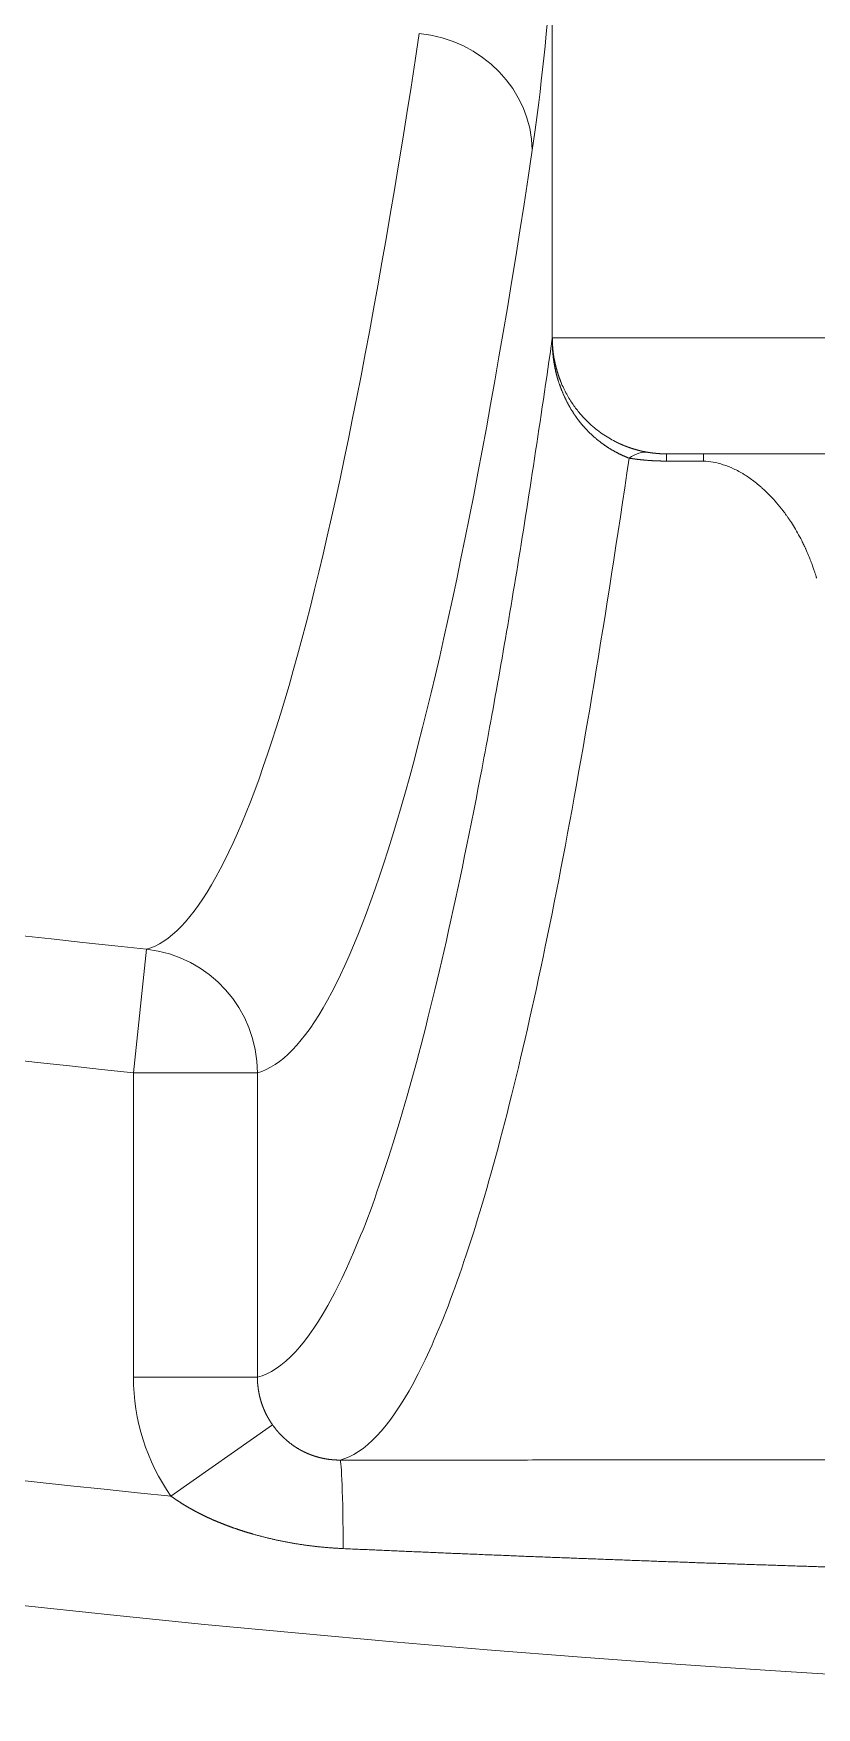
# Model space of a CAD drawing. Header units: millimetres. Extents: x 4664 to 8864, y -38 to 2932.
# Drawn here: x 8040.15 to 8048.38, y 1673.58 to 1691.18 of the extents above; entities that cross this region are included whole.
import ezdxf

# ---------------------------------------------------------------- set-up
doc = ezdxf.new("R2010")
doc.units = ezdxf.units.MM

msp = doc.modelspace()

# ---------------------------------------------------------------- linework, layer by layer
at = {"lineweight": 5}
for p, q in [((8074.015, 1687.975), (8045.605, 1687.975)), ((8046.804, 1686.68), (8046.804, 1686.756)), ((8046.804, 1686.756), (8072.816, 1686.756)), ((8046.804, 1686.68), (8047.193, 1686.68)), ((8047.193, 1686.68), (8047.193, 1686.756)), ((8041.338, 1681.547), (8041.201, 1680.249)), ((8041.201, 1680.249), (8041.201, 1677.048)), ((8041.201, 1680.249), (8042.505, 1680.249)), ((8042.505, 1677.048), (8042.505, 1680.249)), ((8041.201, 1677.048), (8042.505, 1677.048)), ((8041.596, 1675.797), (8042.663, 1676.548))]:
    msp.add_line(p, q, dxfattribs=at)
for radius, start, end in [(175.775, 249.99883, 263.9677), (177.081, 249.99883, 263.9677), (181.468, 249.96842, 264.23964), (182.774, 249.96842, 290.03158)]:
    msp.add_arc((8059.81, 1856.349), radius, start, end, dxfattribs=at)
at = {"lineweight": 5, "extrusion": (0, 0, -1)}
for centre, major_axis, ratio, start_param, end_param in [((8041.208, 1856.349), (0, 174.819), 0.052336, 2.807848, 3.127376), ((8044.089, 1689.949), (1.291, -0.195), 0.943527, 4.659903, 6.124547), ((8042.374, 1856.349), (0, -176.118), 0.052336, 5.949441, 6.268968), ((8046.473, 1687.968), (0.862, -0.124), 0.938236, 2.962938, 2.989748), ((8044.301, 1687.913), (1.306, 0.028), 0.064701, 6.221532, 6.229443), ((8046.41, 1685.481), (0.206, 1.29), 0.402371, 5.905541, 6.280289), ((8041.201, 1680.249), (0.342, -1.26), 0.998529, 3.512636, 4.97728), ((8043.373, 1674.871), (0, 1.306), 0.027253, 0.013588, 1.279648)]:
    msp.add_ellipse(centre, major_axis=major_axis, ratio=ratio, start_param=start_param, end_param=end_param, dxfattribs=at)
at = {"lineweight": 5}
for points in [[(8045.393, 1689.949), (8045.467, 1690.438), (8045.537, 1691.077), (8045.603, 1691.869)], [(8045.603, 1687.968), (8045.603, 1689.268), (8045.603, 1690.569), (8045.603, 1691.869)], [(8045.605, 1687.975), (8045.604, 1687.973), (8045.604, 1687.97), (8045.603, 1687.968)], [(8041.201, 1677.048), (8041.201, 1676.599), (8041.34, 1676.161), (8041.596, 1675.797)]]:
    msp.add_open_spline(points, degree=3, dxfattribs=at)
for points, knots in [([(8045.603, 1687.968), (8045.479, 1687.104), (8045.355, 1686.284), (8045.103, 1684.752), (8044.977, 1684.037), (8044.595, 1682.043), (8044.338, 1680.92), (8043.819, 1679.092), (8043.557, 1678.386), (8043.032, 1677.399), (8042.769, 1677.117), (8042.505, 1677.048)], [0, 0, 0, 0, 0.125, 0.125, 0.25, 0.25, 0.5, 0.5, 0.75, 0.75, 1, 1, 1, 1]), ([(8045.604, 1687.946), (8045.604, 1687.944), (8045.604, 1687.94), (8045.604, 1687.935), (8045.604, 1687.929), (8045.604, 1687.924), (8045.604, 1687.919), (8045.604, 1687.913), (8045.604, 1687.908), (8045.604, 1687.902), (8045.605, 1687.897), (8045.605, 1687.891), (8045.605, 1687.886), (8045.605, 1687.881), (8045.605, 1687.875), (8045.606, 1687.87), (8045.606, 1687.864), (8045.606, 1687.859), (8045.606, 1687.853), (8045.607, 1687.848), (8045.607, 1687.842), (8045.607, 1687.837), (8045.608, 1687.831), (8045.608, 1687.826), (8045.609, 1687.82), (8045.609, 1687.815), (8045.61, 1687.809), (8045.61, 1687.804), (8045.611, 1687.798), (8045.611, 1687.793), (8045.612, 1687.787), (8045.612, 1687.782), (8045.613, 1687.776), (8045.614, 1687.771), (8045.614, 1687.765), (8045.615, 1687.76), (8045.616, 1687.754), (8045.616, 1687.749), (8045.617, 1687.743), (8045.618, 1687.738), (8045.619, 1687.732), (8045.62, 1687.727), (8045.62, 1687.721), (8045.621, 1687.716), (8045.622, 1687.71), (8045.623, 1687.705), (8045.624, 1687.699), (8045.625, 1687.694), (8045.626, 1687.688), (8045.627, 1687.683), (8045.628, 1687.677), (8045.629, 1687.672), (8045.63, 1687.666), (8045.631, 1687.661), (8045.632, 1687.655), (8045.633, 1687.65), (8045.635, 1687.644), (8045.636, 1687.639), (8045.637, 1687.633), (8045.638, 1687.628), (8045.639, 1687.622), (8045.641, 1687.617), (8045.642, 1687.611), (8045.643, 1687.606), (8045.645, 1687.6), (8045.646, 1687.595), (8045.648, 1687.59), (8045.649, 1687.584), (8045.65, 1687.579), (8045.652, 1687.573), (8045.653, 1687.568), (8045.655, 1687.562), (8045.656, 1687.557), (8045.658, 1687.551), (8045.66, 1687.546), (8045.661, 1687.541), (8045.663, 1687.533), (8045.666, 1687.524), (8045.67, 1687.513), (8045.673, 1687.502), (8045.677, 1687.492), (8045.681, 1687.481), (8045.685, 1687.47), (8045.689, 1687.459), (8045.693, 1687.448), (8045.697, 1687.437), (8045.701, 1687.426), (8045.706, 1687.416), (8045.71, 1687.405), (8045.715, 1687.394), (8045.719, 1687.383), (8045.724, 1687.373), (8045.729, 1687.362), (8045.734, 1687.352), (8045.739, 1687.341), (8045.744, 1687.33), (8045.749, 1687.32), (8045.754, 1687.31), (8045.76, 1687.299), (8045.765, 1687.289), (8045.77, 1687.278), (8045.776, 1687.268), (8045.782, 1687.258), (8045.787, 1687.248), (8045.793, 1687.238), (8045.799, 1687.227), (8045.805, 1687.217), (8045.811, 1687.207), (8045.818, 1687.198), (8045.824, 1687.188), (8045.83, 1687.178), (8045.835, 1687.17), (8045.839, 1687.165), (8045.841, 1687.162), (8045.843, 1687.158), (8045.846, 1687.155), (8045.848, 1687.151), (8045.851, 1687.147), (8045.854, 1687.143), (8045.857, 1687.138), (8045.86, 1687.134), (8045.863, 1687.129), (8045.867, 1687.124), (8045.871, 1687.119), (8045.875, 1687.114), (8045.879, 1687.109), (8045.883, 1687.104), (8045.887, 1687.098), (8045.892, 1687.092), (8045.896, 1687.087), (8045.901, 1687.081), (8045.906, 1687.075), (8045.911, 1687.068), (8045.917, 1687.062), (8045.922, 1687.055), (8045.928, 1687.049), (8045.934, 1687.042), (8045.94, 1687.035), (8045.946, 1687.028), (8045.952, 1687.021), (8045.959, 1687.014), (8045.966, 1687.007), (8045.973, 1687), (8045.98, 1686.992), (8045.988, 1686.985), (8045.995, 1686.978), (8046.003, 1686.97), (8046.011, 1686.962), (8046.019, 1686.955), (8046.028, 1686.947), (8046.036, 1686.939), (8046.045, 1686.931), (8046.054, 1686.924), (8046.063, 1686.916), (8046.073, 1686.908), (8046.082, 1686.9), (8046.092, 1686.892), (8046.101, 1686.885), (8046.11, 1686.879), (8046.117, 1686.873), (8046.125, 1686.867), (8046.133, 1686.861), (8046.141, 1686.856), (8046.148, 1686.85), (8046.156, 1686.845), (8046.164, 1686.84), (8046.172, 1686.834), (8046.18, 1686.829), (8046.187, 1686.824), (8046.195, 1686.819), (8046.203, 1686.814), (8046.211, 1686.809), (8046.218, 1686.805), (8046.226, 1686.8), (8046.234, 1686.795), (8046.242, 1686.791), (8046.25, 1686.786), (8046.257, 1686.782), (8046.265, 1686.778), (8046.273, 1686.774), (8046.281, 1686.77), (8046.288, 1686.766), (8046.296, 1686.762), (8046.304, 1686.758), (8046.311, 1686.754), (8046.319, 1686.75), (8046.327, 1686.747), (8046.334, 1686.743), (8046.342, 1686.74), (8046.35, 1686.736), (8046.357, 1686.733), (8046.365, 1686.73), (8046.372, 1686.726), (8046.38, 1686.723), (8046.387, 1686.72), (8046.395, 1686.717), (8046.402, 1686.714), (8046.407, 1686.712), (8046.41, 1686.711)], [0, 0, 0, 0, 0.00329, 0.006582, 0.009875, 0.013169, 0.016465, 0.019762, 0.02306, 0.02636, 0.029661, 0.032963, 0.036267, 0.039572, 0.042879, 0.046186, 0.049495, 0.052806, 0.056117, 0.05943, 0.062744, 0.06606, 0.069377, 0.072695, 0.076014, 0.079334, 0.082656, 0.085979, 0.089303, 0.092629, 0.095955, 0.099283, 0.102612, 0.105942, 0.109273, 0.112606, 0.115939, 0.119274, 0.12261, 0.125947, 0.129285, 0.132624, 0.135964, 0.139306, 0.142648, 0.145991, 0.149336, 0.152681, 0.156028, 0.159375, 0.162723, 0.166073, 0.169423, 0.172774, 0.176126, 0.179479, 0.182833, 0.186188, 0.189544, 0.1929, 0.196258, 0.199616, 0.202975, 0.206334, 0.209695, 0.213056, 0.216418, 0.219781, 0.223144, 0.226508, 0.229873, 0.233238, 0.236604, 0.23997, 0.243338, 0.246705, 0.250073, 0.25691, 0.263767, 0.270644, 0.27754, 0.284457, 0.291392, 0.298347, 0.30532, 0.312312, 0.319323, 0.326353, 0.3334, 0.340466, 0.347549, 0.35465, 0.361769, 0.368904, 0.376057, 0.383226, 0.390413, 0.397615, 0.404834, 0.412069, 0.419319, 0.426585, 0.433867, 0.441164, 0.448476, 0.455802, 0.463143, 0.470499, 0.477869, 0.485253, 0.49265, 0.500062, 0.502428, 0.504933, 0.507574, 0.510354, 0.513271, 0.516326, 0.519518, 0.522848, 0.526316, 0.529921, 0.533664, 0.537544, 0.541562, 0.545716, 0.550009, 0.554438, 0.559004, 0.563708, 0.568548, 0.573525, 0.578638, 0.583887, 0.589273, 0.594794, 0.600451, 0.606243, 0.61217, 0.618232, 0.624428, 0.630758, 0.637222, 0.643819, 0.650549, 0.657411, 0.664404, 0.671529, 0.678785, 0.686171, 0.693686, 0.70133, 0.709103, 0.717003, 0.725029, 0.733181, 0.741459, 0.74986, 0.756321, 0.762772, 0.769214, 0.775647, 0.782071, 0.788484, 0.794888, 0.801283, 0.807667, 0.814041, 0.820404, 0.826758, 0.8331, 0.839432, 0.845754, 0.852064, 0.858364, 0.864652, 0.870929, 0.877195, 0.883449, 0.889692, 0.895924, 0.902143, 0.908351, 0.914547, 0.920731, 0.926903, 0.933063, 0.93921, 0.945345, 0.951468, 0.957579, 0.963677, 0.969763, 0.975835, 0.981896, 0.987943, 0.993978, 1, 1, 1, 1]), ([(8045.605, 1687.945), (8045.605, 1687.954), (8045.605, 1687.963), (8045.605, 1687.973), (8045.605, 1687.974), (8045.605, 1687.975)], [0, 0, 0, 0, 0.906175, 0.906175, 1, 1, 1, 1]), ([(8046.614, 1686.771), (8046.613, 1686.771), (8046.61, 1686.772), (8046.606, 1686.773), (8046.602, 1686.773), (8046.598, 1686.774), (8046.595, 1686.775), (8046.591, 1686.775), (8046.587, 1686.776), (8046.583, 1686.777), (8046.579, 1686.777), (8046.575, 1686.778), (8046.571, 1686.779), (8046.567, 1686.78), (8046.563, 1686.781), (8046.559, 1686.781), (8046.555, 1686.782), (8046.551, 1686.783), (8046.547, 1686.784), (8046.543, 1686.785), (8046.539, 1686.786), (8046.535, 1686.787), (8046.531, 1686.788), (8046.527, 1686.789), (8046.523, 1686.79), (8046.519, 1686.791), (8046.515, 1686.792), (8046.511, 1686.793), (8046.507, 1686.794), (8046.503, 1686.795), (8046.499, 1686.796), (8046.495, 1686.797), (8046.491, 1686.798), (8046.487, 1686.799), (8046.483, 1686.8), (8046.479, 1686.801), (8046.475, 1686.802), (8046.47, 1686.804), (8046.466, 1686.805), (8046.462, 1686.806), (8046.458, 1686.807), (8046.454, 1686.809), (8046.45, 1686.81), (8046.446, 1686.811), (8046.442, 1686.813), (8046.437, 1686.814), (8046.433, 1686.815), (8046.429, 1686.817), (8046.425, 1686.818), (8046.421, 1686.819), (8046.417, 1686.821), (8046.412, 1686.822), (8046.408, 1686.824), (8046.404, 1686.825), (8046.4, 1686.827), (8046.396, 1686.828), (8046.391, 1686.83), (8046.387, 1686.831), (8046.383, 1686.833), (8046.379, 1686.835), (8046.375, 1686.836), (8046.37, 1686.838), (8046.366, 1686.84), (8046.362, 1686.841), (8046.358, 1686.843), (8046.353, 1686.845), (8046.349, 1686.847), (8046.345, 1686.848), (8046.341, 1686.85), (8046.336, 1686.852), (8046.332, 1686.854), (8046.328, 1686.856), (8046.324, 1686.858), (8046.319, 1686.859), (8046.315, 1686.861), (8046.311, 1686.863), (8046.306, 1686.865), (8046.302, 1686.867), (8046.298, 1686.869), (8046.294, 1686.871), (8046.289, 1686.873), (8046.285, 1686.875), (8046.281, 1686.878), (8046.276, 1686.88), (8046.272, 1686.882), (8046.268, 1686.884), (8046.243, 1686.897), (8046.196, 1686.923), (8046.128, 1686.966), (8046.061, 1687.016), (8045.995, 1687.073), (8045.939, 1687.129), (8045.893, 1687.18), (8045.857, 1687.226), (8045.821, 1687.275), (8045.786, 1687.328), (8045.754, 1687.384), (8045.723, 1687.445), (8045.703, 1687.488), (8045.693, 1687.513), (8045.691, 1687.518), (8045.689, 1687.523), (8045.688, 1687.528), (8045.686, 1687.533), (8045.684, 1687.538), (8045.682, 1687.543), (8045.68, 1687.548), (8045.678, 1687.553), (8045.676, 1687.558), (8045.674, 1687.564), (8045.672, 1687.569), (8045.671, 1687.574), (8045.669, 1687.58), (8045.667, 1687.585), (8045.665, 1687.59), (8045.663, 1687.596), (8045.662, 1687.602), (8045.66, 1687.607), (8045.658, 1687.613), (8045.656, 1687.619), (8045.655, 1687.624), (8045.653, 1687.63), (8045.651, 1687.636), (8045.65, 1687.642), (8045.648, 1687.648), (8045.646, 1687.654), (8045.645, 1687.66), (8045.643, 1687.666), (8045.642, 1687.672), (8045.64, 1687.678), (8045.639, 1687.684), (8045.637, 1687.691), (8045.636, 1687.697), (8045.634, 1687.703), (8045.633, 1687.71), (8045.631, 1687.716), (8045.63, 1687.721), (8045.629, 1687.725), (8045.629, 1687.728), (8045.628, 1687.733), (8045.627, 1687.739), (8045.625, 1687.746), (8045.624, 1687.754), (8045.622, 1687.764), (8045.62, 1687.775), (8045.618, 1687.788), (8045.616, 1687.802), (8045.614, 1687.817), (8045.612, 1687.831), (8045.611, 1687.844), (8045.61, 1687.855), (8045.609, 1687.865), (8045.608, 1687.875), (8045.607, 1687.885), (8045.607, 1687.894), (8045.606, 1687.904), (8045.606, 1687.913), (8045.605, 1687.921), (8045.605, 1687.929), (8045.605, 1687.937), (8045.605, 1687.943), (8045.605, 1687.945)], [0, 0, 0, 0, 0.002893, 0.005787, 0.008681, 0.011576, 0.014471, 0.017366, 0.020262, 0.023159, 0.026056, 0.028954, 0.031852, 0.034751, 0.037651, 0.040551, 0.043452, 0.046354, 0.049257, 0.05216, 0.055065, 0.05797, 0.060876, 0.063783, 0.066691, 0.0696, 0.07251, 0.075421, 0.078333, 0.081246, 0.08416, 0.087075, 0.089991, 0.092909, 0.095828, 0.098748, 0.101669, 0.104592, 0.107516, 0.110441, 0.113367, 0.116295, 0.119225, 0.122156, 0.125088, 0.128022, 0.130957, 0.133894, 0.136832, 0.139772, 0.142714, 0.145657, 0.148602, 0.151549, 0.154497, 0.157447, 0.160399, 0.163353, 0.166309, 0.169266, 0.172225, 0.175187, 0.17815, 0.181115, 0.184082, 0.187051, 0.190022, 0.192996, 0.195971, 0.198948, 0.201928, 0.20491, 0.207893, 0.21088, 0.213868, 0.216859, 0.219851, 0.222847, 0.225844, 0.228844, 0.231847, 0.234851, 0.237858, 0.240868, 0.24388, 0.246895, 0.249912, 0.297344, 0.345951, 0.395822, 0.447039, 0.499679, 0.531933, 0.565321, 0.599857, 0.635552, 0.672419, 0.710468, 0.749709, 0.752605, 0.755523, 0.758462, 0.761423, 0.764405, 0.767409, 0.770435, 0.773482, 0.776551, 0.779642, 0.782754, 0.785888, 0.789044, 0.792221, 0.79542, 0.79864, 0.801882, 0.805146, 0.808431, 0.811738, 0.815067, 0.818418, 0.82179, 0.825183, 0.828599, 0.832036, 0.835495, 0.838975, 0.842477, 0.846001, 0.849546, 0.853114, 0.856702, 0.860313, 0.863945, 0.867599, 0.871275, 0.874972, 0.876078, 0.877927, 0.880519, 0.883853, 0.88793, 0.89275, 0.898313, 0.904618, 0.911666, 0.919457, 0.927991, 0.937267, 0.943461, 0.949479, 0.955321, 0.960987, 0.966477, 0.971792, 0.976931, 0.981895, 0.986683, 0.991297, 0.995736, 1, 1, 1, 1]), ([(8043.373, 1676.177), (8043.631, 1676.244), (8043.889, 1676.516), (8044.404, 1677.469), (8044.66, 1678.149), (8045.168, 1679.912), (8045.421, 1680.996), (8045.92, 1683.559), (8046.166, 1685.038), (8046.41, 1686.711)], [0, 0, 0, 0, 0.25, 0.25, 0.5, 0.5, 0.75, 0.75, 1, 1, 1, 1]), ([(8046.41, 1686.711), (8046.411, 1686.71), (8046.414, 1686.71), (8046.418, 1686.709), (8046.422, 1686.709), (8046.426, 1686.708), (8046.43, 1686.708), (8046.434, 1686.707), (8046.439, 1686.706), (8046.443, 1686.706), (8046.447, 1686.705), (8046.451, 1686.705), (8046.455, 1686.704), (8046.459, 1686.703), (8046.463, 1686.703), (8046.468, 1686.702), (8046.472, 1686.702), (8046.476, 1686.701), (8046.48, 1686.701), (8046.484, 1686.7), (8046.488, 1686.7), (8046.493, 1686.699), (8046.497, 1686.698), (8046.501, 1686.698), (8046.505, 1686.697), (8046.509, 1686.697), (8046.513, 1686.697), (8046.518, 1686.696), (8046.522, 1686.696), (8046.526, 1686.695), (8046.53, 1686.695), (8046.534, 1686.694), (8046.539, 1686.694), (8046.543, 1686.693), (8046.547, 1686.693), (8046.551, 1686.692), (8046.555, 1686.692), (8046.56, 1686.692), (8046.564, 1686.691), (8046.568, 1686.691), (8046.572, 1686.69), (8046.576, 1686.69), (8046.581, 1686.69), (8046.585, 1686.689), (8046.589, 1686.689), (8046.593, 1686.689), (8046.597, 1686.688), (8046.603, 1686.688), (8046.61, 1686.687), (8046.618, 1686.687), (8046.627, 1686.686), (8046.635, 1686.685), (8046.644, 1686.685), (8046.652, 1686.684), (8046.661, 1686.684), (8046.669, 1686.683), (8046.677, 1686.683), (8046.686, 1686.683), (8046.694, 1686.682), (8046.703, 1686.682), (8046.711, 1686.682), (8046.719, 1686.681), (8046.728, 1686.681), (8046.736, 1686.681), (8046.745, 1686.681), (8046.753, 1686.68), (8046.762, 1686.68), (8046.77, 1686.68), (8046.778, 1686.68), (8046.787, 1686.68), (8046.795, 1686.68), (8046.801, 1686.68), (8046.804, 1686.68)], [0, 0, 0, 0, 0.011176, 0.022335, 0.033478, 0.044604, 0.055715, 0.06681, 0.07789, 0.088954, 0.100003, 0.111037, 0.122057, 0.133062, 0.144053, 0.15503, 0.165993, 0.176942, 0.187878, 0.198801, 0.20971, 0.220607, 0.231492, 0.242364, 0.253224, 0.264072, 0.274908, 0.285733, 0.296547, 0.30735, 0.318142, 0.328923, 0.339694, 0.350455, 0.361206, 0.371947, 0.382679, 0.393401, 0.404115, 0.41482, 0.425516, 0.436204, 0.446884, 0.457557, 0.468221, 0.478878, 0.489528, 0.500171, 0.521371, 0.542524, 0.563632, 0.584698, 0.605722, 0.626708, 0.647656, 0.66857, 0.68945, 0.710298, 0.731118, 0.75191, 0.772676, 0.793419, 0.814141, 0.834843, 0.855528, 0.876197, 0.896853, 0.917497, 0.938132, 0.958759, 0.979381, 1, 1, 1, 1]), ([(8046.804, 1686.756), (8046.803, 1686.756), (8046.801, 1686.756), (8046.799, 1686.756), (8046.797, 1686.756), (8046.795, 1686.756), (8046.792, 1686.756), (8046.79, 1686.756), (8046.788, 1686.756), (8046.786, 1686.756), (8046.784, 1686.756), (8046.781, 1686.756), (8046.779, 1686.757), (8046.777, 1686.757), (8046.775, 1686.757), (8046.772, 1686.757), (8046.77, 1686.757), (8046.768, 1686.757), (8046.766, 1686.757), (8046.764, 1686.757), (8046.761, 1686.757), (8046.759, 1686.757), (8046.757, 1686.757), (8046.755, 1686.757), (8046.752, 1686.757), (8046.75, 1686.757), (8046.748, 1686.758), (8046.746, 1686.758), (8046.744, 1686.758), (8046.741, 1686.758), (8046.739, 1686.758), (8046.737, 1686.758), (8046.735, 1686.758), (8046.732, 1686.758), (8046.73, 1686.758), (8046.728, 1686.759), (8046.726, 1686.759), (8046.723, 1686.759), (8046.721, 1686.759), (8046.719, 1686.759), (8046.717, 1686.759), (8046.715, 1686.76), (8046.712, 1686.76), (8046.71, 1686.76), (8046.708, 1686.76), (8046.706, 1686.76), (8046.703, 1686.76), (8046.701, 1686.761), (8046.699, 1686.761), (8046.697, 1686.761), (8046.694, 1686.761), (8046.692, 1686.761), (8046.69, 1686.762), (8046.688, 1686.762), (8046.685, 1686.762), (8046.683, 1686.762), (8046.681, 1686.762), (8046.679, 1686.763), (8046.677, 1686.763), (8046.674, 1686.763), (8046.672, 1686.763), (8046.67, 1686.764), (8046.668, 1686.764), (8046.665, 1686.764), (8046.663, 1686.764), (8046.661, 1686.765), (8046.659, 1686.765), (8046.656, 1686.765), (8046.654, 1686.766), (8046.652, 1686.766), (8046.65, 1686.766), (8046.647, 1686.766), (8046.645, 1686.767), (8046.643, 1686.767), (8046.641, 1686.767), (8046.639, 1686.768), (8046.636, 1686.768), (8046.634, 1686.768), (8046.632, 1686.769), (8046.63, 1686.769), (8046.627, 1686.769), (8046.625, 1686.77), (8046.623, 1686.77), (8046.621, 1686.77), (8046.618, 1686.771), (8046.616, 1686.771), (8046.615, 1686.771), (8046.614, 1686.771)], [0, 0, 0, 0, 0.01041, 0.020823, 0.031241, 0.041664, 0.052093, 0.06253, 0.072976, 0.083432, 0.0939, 0.104379, 0.114872, 0.12538, 0.135904, 0.146444, 0.157002, 0.16758, 0.178178, 0.188797, 0.199439, 0.210104, 0.220794, 0.231509, 0.242252, 0.253023, 0.263822, 0.274652, 0.285513, 0.296405, 0.307332, 0.318292, 0.329288, 0.34032, 0.351389, 0.362496, 0.373643, 0.38483, 0.396059, 0.407329, 0.418643, 0.43, 0.441403, 0.452851, 0.464347, 0.47589, 0.487482, 0.499123, 0.510814, 0.522557, 0.534352, 0.5462, 0.558101, 0.570057, 0.582069, 0.594136, 0.606261, 0.618443, 0.630684, 0.642984, 0.655344, 0.667765, 0.680247, 0.692792, 0.705399, 0.71807, 0.730805, 0.743606, 0.756472, 0.769404, 0.782403, 0.79547, 0.808605, 0.821809, 0.835083, 0.848427, 0.861841, 0.875327, 0.888884, 0.902514, 0.916217, 0.929994, 0.943845, 0.95777, 0.971771, 0.985847, 1, 1, 1, 1]), ([(8047.193, 1686.68), (8047.226, 1686.679), (8047.26, 1686.675), (8047.329, 1686.663), (8047.365, 1686.654), (8047.436, 1686.63), (8047.473, 1686.616), (8047.527, 1686.591), (8047.545, 1686.582), (8047.573, 1686.567), (8047.586, 1686.559), (8047.602, 1686.55), (8047.61, 1686.545), (8047.614, 1686.543), (8047.616, 1686.542), (8047.617, 1686.541), (8047.618, 1686.541), (8047.618, 1686.54), (8047.618, 1686.54), (8047.618, 1686.54), (8047.618, 1686.54), (8047.618, 1686.54), (8047.618, 1686.54), (8047.618, 1686.54), (8047.618, 1686.54), (8047.652, 1686.519), (8047.687, 1686.495), (8047.739, 1686.455), (8047.757, 1686.441), (8047.783, 1686.419), (8047.796, 1686.408), (8047.811, 1686.395), (8047.818, 1686.388), (8047.822, 1686.384), (8047.824, 1686.383), (8047.825, 1686.382), (8047.825, 1686.381), (8047.826, 1686.381), (8047.826, 1686.381), (8047.826, 1686.381), (8047.826, 1686.381), (8047.826, 1686.381), (8047.826, 1686.381), (8047.826, 1686.381), (8047.826, 1686.381), (8047.848, 1686.36), (8047.871, 1686.338), (8047.916, 1686.291), (8047.938, 1686.266), (8047.984, 1686.213), (8048.006, 1686.185), (8048.04, 1686.142), (8048.051, 1686.127), (8048.067, 1686.104), (8048.076, 1686.092), (8048.085, 1686.078), (8048.09, 1686.071), (8048.092, 1686.068), (8048.094, 1686.066), (8048.094, 1686.065), (8048.094, 1686.065), (8048.095, 1686.064), (8048.095, 1686.064), (8048.095, 1686.064), (8048.095, 1686.064), (8048.095, 1686.064), (8048.095, 1686.064), (8048.095, 1686.064), (8048.095, 1686.064), (8048.108, 1686.044), (8048.123, 1686.022), (8048.151, 1685.976), (8048.166, 1685.951), (8048.195, 1685.9), (8048.21, 1685.872), (8048.232, 1685.829), (8048.239, 1685.815), (8048.25, 1685.792), (8048.256, 1685.781), (8048.262, 1685.767), (8048.265, 1685.761), (8048.267, 1685.757), (8048.267, 1685.755), (8048.268, 1685.755), (8048.268, 1685.754), (8048.268, 1685.754), (8048.268, 1685.754), (8048.268, 1685.754), (8048.268, 1685.754), (8048.268, 1685.754), (8048.268, 1685.754), (8048.268, 1685.754), (8048.268, 1685.754), (8048.268, 1685.754), (8048.279, 1685.73), (8048.288, 1685.708), (8048.306, 1685.667), (8048.313, 1685.647), (8048.327, 1685.611), (8048.333, 1685.595), (8048.344, 1685.564), (8048.349, 1685.55), (8048.357, 1685.525), (8048.361, 1685.514), (8048.367, 1685.494), (8048.37, 1685.485), (8048.374, 1685.471), (8048.376, 1685.465), (8048.378, 1685.456), (8048.379, 1685.452), (8048.38, 1685.45)], [0, 0, 0, 0, 0.03125, 0.03125, 0.0625, 0.0625, 0.09375, 0.09375, 0.109375, 0.109375, 0.117188, 0.121094, 0.123047, 0.124023, 0.124512, 0.124756, 0.124878, 0.124939, 0.124969, 0.124985, 0.124992, 0.124996, 0.124998, 0.124998, 0.125, 0.125, 0.1875, 0.1875, 0.21875, 0.21875, 0.234375, 0.242188, 0.246094, 0.248047, 0.249023, 0.249512, 0.249756, 0.249878, 0.249939, 0.249969, 0.249985, 0.249992, 0.249996, 0.249996, 0.25, 0.25, 0.3125, 0.3125, 0.375, 0.375, 0.4375, 0.4375, 0.46875, 0.46875, 0.484375, 0.492187, 0.496094, 0.498047, 0.499023, 0.499512, 0.499756, 0.499878, 0.499939, 0.499969, 0.499985, 0.499992, 0.499996, 0.499996, 0.5, 0.5, 0.5625, 0.5625, 0.625, 0.625, 0.6875, 0.6875, 0.71875, 0.71875, 0.734375, 0.742187, 0.746094, 0.748047, 0.749023, 0.749512, 0.749756, 0.749878, 0.749939, 0.749969, 0.749985, 0.749992, 0.749996, 0.749998, 0.749998, 0.75, 0.75, 0.78125, 0.78125, 0.8125, 0.8125, 0.84375, 0.84375, 0.875, 0.875, 0.90625, 0.90625, 0.9375, 0.9375, 0.96875, 0.96875, 1, 1, 1, 1]), ([(8042.663, 1676.548), (8042.662, 1676.549), (8042.661, 1676.551), (8042.658, 1676.555), (8042.655, 1676.559), (8042.653, 1676.562), (8042.65, 1676.566), (8042.648, 1676.57), (8042.646, 1676.574), (8042.643, 1676.577), (8042.641, 1676.581), (8042.638, 1676.585), (8042.636, 1676.589), (8042.634, 1676.592), (8042.631, 1676.596), (8042.629, 1676.6), (8042.627, 1676.604), (8042.624, 1676.608), (8042.622, 1676.612), (8042.62, 1676.616), (8042.618, 1676.619), (8042.615, 1676.623), (8042.613, 1676.627), (8042.611, 1676.631), (8042.609, 1676.635), (8042.607, 1676.639), (8042.605, 1676.643), (8042.602, 1676.647), (8042.6, 1676.651), (8042.598, 1676.655), (8042.596, 1676.659), (8042.594, 1676.663), (8042.592, 1676.667), (8042.59, 1676.671), (8042.588, 1676.675), (8042.586, 1676.68), (8042.585, 1676.684), (8042.583, 1676.688), (8042.581, 1676.692), (8042.579, 1676.696), (8042.577, 1676.7), (8042.575, 1676.704), (8042.574, 1676.708), (8042.572, 1676.713), (8042.57, 1676.717), (8042.568, 1676.721), (8042.567, 1676.725), (8042.565, 1676.729), (8042.563, 1676.734), (8042.562, 1676.738), (8042.56, 1676.742), (8042.559, 1676.746), (8042.557, 1676.751), (8042.555, 1676.755), (8042.554, 1676.759), (8042.552, 1676.763), (8042.551, 1676.768), (8042.55, 1676.772), (8042.548, 1676.776), (8042.547, 1676.78), (8042.545, 1676.785), (8042.544, 1676.789), (8042.543, 1676.793), (8042.541, 1676.798), (8042.54, 1676.802), (8042.539, 1676.806), (8042.538, 1676.811), (8042.536, 1676.815), (8042.535, 1676.819), (8042.534, 1676.824), (8042.533, 1676.828), (8042.532, 1676.832), (8042.531, 1676.837), (8042.529, 1676.841), (8042.528, 1676.846), (8042.527, 1676.85), (8042.526, 1676.854), (8042.525, 1676.859), (8042.524, 1676.863), (8042.523, 1676.868), (8042.523, 1676.872), (8042.522, 1676.876), (8042.521, 1676.881), (8042.52, 1676.885), (8042.519, 1676.89), (8042.518, 1676.894), (8042.518, 1676.898), (8042.517, 1676.903), (8042.516, 1676.907), (8042.515, 1676.912), (8042.515, 1676.916), (8042.514, 1676.92), (8042.513, 1676.925), (8042.513, 1676.929), (8042.512, 1676.934), (8042.512, 1676.938), (8042.511, 1676.942), (8042.511, 1676.947), (8042.51, 1676.951), (8042.51, 1676.956), (8042.509, 1676.96), (8042.509, 1676.964), (8042.508, 1676.969), (8042.508, 1676.973), (8042.507, 1676.978), (8042.507, 1676.982), (8042.507, 1676.986), (8042.507, 1676.991), (8042.506, 1676.995), (8042.506, 1677), (8042.506, 1677.004), (8042.506, 1677.008), (8042.505, 1677.013), (8042.505, 1677.017), (8042.505, 1677.022), (8042.505, 1677.026), (8042.505, 1677.03), (8042.505, 1677.035), (8042.505, 1677.039), (8042.505, 1677.043), (8042.505, 1677.046), (8042.505, 1677.048)], [0, 0, 0, 0, 0.008361, 0.016727, 0.025099, 0.033475, 0.041857, 0.050244, 0.058636, 0.067033, 0.075434, 0.08384, 0.09225, 0.100665, 0.109083, 0.117506, 0.125933, 0.134363, 0.142798, 0.151235, 0.159677, 0.168121, 0.176569, 0.18502, 0.193474, 0.20193, 0.21039, 0.218852, 0.227316, 0.235783, 0.244252, 0.252723, 0.261196, 0.269671, 0.278148, 0.286626, 0.295106, 0.303587, 0.312069, 0.320553, 0.329037, 0.337522, 0.346008, 0.354494, 0.362981, 0.371469, 0.379956, 0.388444, 0.396931, 0.405419, 0.413906, 0.422393, 0.430879, 0.439364, 0.447849, 0.456333, 0.464815, 0.473297, 0.481777, 0.490256, 0.498733, 0.507209, 0.515683, 0.524155, 0.532625, 0.541092, 0.549558, 0.558021, 0.566481, 0.574939, 0.583394, 0.591846, 0.600295, 0.608741, 0.617184, 0.625623, 0.634059, 0.642491, 0.65092, 0.659344, 0.667765, 0.676181, 0.684594, 0.693001, 0.701405, 0.709804, 0.718198, 0.726587, 0.734972, 0.743351, 0.751725, 0.760094, 0.768457, 0.776815, 0.785168, 0.793514, 0.801855, 0.81019, 0.818519, 0.826842, 0.835158, 0.843468, 0.851771, 0.860068, 0.868358, 0.876641, 0.884918, 0.893187, 0.901449, 0.909704, 0.917952, 0.926192, 0.934424, 0.942649, 0.950866, 0.959075, 0.967277, 0.97547, 0.983655, 0.991832, 1, 1, 1, 1]), ([(8043.373, 1676.177), (8043.371, 1676.177), (8043.369, 1676.177), (8043.365, 1676.177), (8043.361, 1676.177), (8043.357, 1676.177), (8043.353, 1676.177), (8043.349, 1676.177), (8043.345, 1676.177), (8043.341, 1676.177), (8043.337, 1676.178), (8043.334, 1676.178), (8043.33, 1676.178), (8043.326, 1676.178), (8043.322, 1676.178), (8043.318, 1676.179), (8043.314, 1676.179), (8043.31, 1676.179), (8043.305, 1676.179), (8043.301, 1676.18), (8043.297, 1676.18), (8043.293, 1676.18), (8043.289, 1676.181), (8043.285, 1676.181), (8043.281, 1676.182), (8043.277, 1676.182), (8043.273, 1676.182), (8043.269, 1676.183), (8043.265, 1676.183), (8043.261, 1676.184), (8043.256, 1676.184), (8043.252, 1676.185), (8043.248, 1676.186), (8043.244, 1676.186), (8043.24, 1676.187), (8043.236, 1676.187), (8043.232, 1676.188), (8043.227, 1676.189), (8043.223, 1676.19), (8043.219, 1676.19), (8043.215, 1676.191), (8043.211, 1676.192), (8043.206, 1676.193), (8043.202, 1676.193), (8043.198, 1676.194), (8043.194, 1676.195), (8043.19, 1676.196), (8043.185, 1676.197), (8043.181, 1676.198), (8043.177, 1676.199), (8043.173, 1676.2), (8043.168, 1676.201), (8043.164, 1676.202), (8043.16, 1676.203), (8043.156, 1676.204), (8043.151, 1676.205), (8043.147, 1676.206), (8043.143, 1676.207), (8043.138, 1676.209), (8043.134, 1676.21), (8043.13, 1676.211), (8043.126, 1676.212), (8043.121, 1676.214), (8043.117, 1676.215), (8043.113, 1676.216), (8043.108, 1676.218), (8043.104, 1676.219), (8043.1, 1676.22), (8043.096, 1676.222), (8043.091, 1676.223), (8043.087, 1676.225), (8043.083, 1676.226), (8043.078, 1676.228), (8043.074, 1676.229), (8043.07, 1676.231), (8043.065, 1676.233), (8043.061, 1676.234), (8043.057, 1676.236), (8043.053, 1676.238), (8043.048, 1676.239), (8043.044, 1676.241), (8043.04, 1676.243), (8043.035, 1676.245), (8043.031, 1676.247), (8043.027, 1676.249), (8043.022, 1676.25), (8043.018, 1676.252), (8043.014, 1676.254), (8043.01, 1676.256), (8043.005, 1676.258), (8043.001, 1676.26), (8042.997, 1676.262), (8042.992, 1676.264), (8042.988, 1676.266), (8042.984, 1676.269), (8042.98, 1676.271), (8042.975, 1676.273), (8042.97, 1676.276), (8042.962, 1676.28), (8042.953, 1676.285), (8042.944, 1676.29), (8042.936, 1676.295), (8042.927, 1676.3), (8042.918, 1676.306), (8042.909, 1676.311), (8042.901, 1676.317), (8042.892, 1676.322), (8042.884, 1676.328), (8042.875, 1676.334), (8042.867, 1676.34), (8042.859, 1676.346), (8042.85, 1676.353), (8042.842, 1676.359), (8042.834, 1676.365), (8042.826, 1676.372), (8042.818, 1676.378), (8042.81, 1676.385), (8042.804, 1676.391), (8042.798, 1676.396), (8042.795, 1676.399), (8042.791, 1676.402), (8042.787, 1676.406), (8042.783, 1676.409), (8042.779, 1676.413), (8042.776, 1676.417), (8042.772, 1676.42), (8042.768, 1676.424), (8042.765, 1676.427), (8042.761, 1676.431), (8042.757, 1676.435), (8042.754, 1676.439), (8042.75, 1676.442), (8042.746, 1676.446), (8042.743, 1676.45), (8042.739, 1676.454), (8042.736, 1676.458), (8042.732, 1676.461), (8042.729, 1676.465), (8042.725, 1676.469), (8042.722, 1676.473), (8042.718, 1676.477), (8042.715, 1676.481), (8042.711, 1676.485), (8042.708, 1676.489), (8042.705, 1676.493), (8042.701, 1676.497), (8042.698, 1676.501), (8042.695, 1676.505), (8042.691, 1676.51), (8042.688, 1676.514), (8042.685, 1676.518), (8042.682, 1676.522), (8042.679, 1676.526), (8042.675, 1676.531), (8042.672, 1676.535), (8042.669, 1676.539), (8042.666, 1676.543), (8042.664, 1676.546), (8042.663, 1676.548)], [0, 0, 0, 0, 0.004673, 0.009356, 0.014049, 0.018751, 0.023463, 0.028185, 0.032917, 0.037659, 0.042412, 0.047174, 0.051947, 0.05673, 0.061523, 0.066327, 0.071141, 0.075966, 0.080802, 0.085648, 0.090506, 0.095374, 0.100253, 0.105143, 0.110044, 0.114956, 0.119879, 0.124813, 0.129759, 0.134716, 0.139684, 0.144664, 0.149655, 0.154658, 0.159672, 0.164698, 0.169736, 0.174785, 0.179846, 0.184918, 0.190003, 0.195099, 0.200208, 0.205328, 0.21046, 0.215604, 0.22076, 0.225928, 0.231109, 0.236301, 0.241506, 0.246722, 0.251951, 0.257192, 0.262446, 0.267711, 0.272989, 0.27828, 0.283582, 0.288897, 0.294225, 0.299564, 0.304917, 0.310281, 0.315658, 0.321047, 0.326449, 0.331864, 0.33729, 0.34273, 0.348181, 0.353645, 0.359122, 0.364611, 0.370113, 0.375627, 0.381153, 0.386692, 0.392244, 0.397808, 0.403384, 0.408973, 0.414574, 0.420188, 0.425814, 0.431453, 0.437104, 0.442767, 0.448443, 0.454131, 0.459831, 0.465544, 0.471269, 0.477006, 0.482755, 0.488517, 0.494291, 0.500077, 0.512363, 0.524672, 0.537004, 0.549358, 0.561734, 0.574129, 0.586545, 0.598979, 0.611431, 0.6239, 0.636385, 0.648886, 0.661402, 0.673932, 0.686474, 0.699029, 0.711596, 0.724172, 0.736759, 0.749354, 0.755585, 0.761818, 0.768052, 0.774288, 0.780524, 0.786763, 0.793002, 0.799243, 0.805486, 0.811731, 0.817977, 0.824224, 0.830474, 0.836725, 0.842978, 0.849233, 0.85549, 0.861749, 0.86801, 0.874272, 0.880537, 0.886804, 0.893073, 0.899344, 0.905617, 0.911893, 0.918171, 0.924451, 0.930733, 0.937018, 0.943305, 0.949594, 0.955886, 0.962181, 0.968478, 0.974777, 0.981079, 0.987383, 0.99369, 1, 1, 1, 1]), ([(8050.22, 1676.178), (8050.179, 1676.178), (8050.098, 1676.178), (8049.977, 1676.178), (8049.856, 1676.178), (8049.737, 1676.178), (8049.62, 1676.178), (8049.503, 1676.178), (8049.388, 1676.178), (8049.274, 1676.178), (8049.161, 1676.178), (8049.049, 1676.178), (8048.939, 1676.178), (8048.829, 1676.178), (8048.721, 1676.178), (8048.614, 1676.178), (8048.25, 1676.178), (8047.644, 1676.178), (8046.927, 1676.178), (8046.358, 1676.178), (8045.926, 1676.178), (8045.502, 1676.178), (8045.177, 1676.177), (8044.949, 1676.177), (8044.814, 1676.177), (8044.68, 1676.177), (8044.546, 1676.177), (8044.413, 1676.177), (8044.281, 1676.177), (8044.149, 1676.177), (8044.018, 1676.177), (8043.888, 1676.177), (8043.758, 1676.177), (8043.629, 1676.177), (8043.501, 1676.177), (8043.415, 1676.177), (8043.373, 1676.177)], [0, 0, 0, 0, 0.017894, 0.035612, 0.053155, 0.070523, 0.087716, 0.104734, 0.121576, 0.138243, 0.154735, 0.171052, 0.187193, 0.203159, 0.21895, 0.234566, 0.250006, 0.378354, 0.50001, 0.564409, 0.627542, 0.689408, 0.750008, 0.769817, 0.789529, 0.809145, 0.828665, 0.848088, 0.867414, 0.886644, 0.905778, 0.924815, 0.943756, 0.9626, 0.981348, 1, 1, 1, 1]), ([(8041.596, 1675.797), (8041.598, 1675.796), (8041.602, 1675.794), (8041.607, 1675.79), (8041.612, 1675.786), (8041.618, 1675.782), (8041.623, 1675.778), (8041.628, 1675.775), (8041.634, 1675.771), (8041.639, 1675.767), (8041.645, 1675.763), (8041.65, 1675.76), (8041.656, 1675.756), (8041.661, 1675.752), (8041.667, 1675.749), (8041.672, 1675.745), (8041.678, 1675.741), (8041.683, 1675.738), (8041.689, 1675.734), (8041.695, 1675.731), (8041.7, 1675.727), (8041.706, 1675.723), (8041.712, 1675.72), (8041.717, 1675.716), (8041.723, 1675.713), (8041.729, 1675.709), (8041.735, 1675.706), (8041.74, 1675.702), (8041.746, 1675.699), (8041.752, 1675.695), (8041.758, 1675.692), (8041.764, 1675.688), (8041.77, 1675.685), (8041.776, 1675.681), (8041.782, 1675.678), (8041.787, 1675.674), (8041.793, 1675.671), (8041.799, 1675.668), (8041.805, 1675.664), (8041.811, 1675.661), (8041.817, 1675.657), (8041.823, 1675.654), (8041.83, 1675.651), (8041.836, 1675.647), (8041.842, 1675.644), (8041.848, 1675.641), (8041.854, 1675.637), (8041.86, 1675.634), (8041.866, 1675.631), (8041.873, 1675.628), (8041.879, 1675.624), (8041.885, 1675.621), (8041.891, 1675.618), (8041.898, 1675.615), (8041.904, 1675.612), (8041.91, 1675.608), (8041.917, 1675.605), (8041.923, 1675.602), (8041.929, 1675.599), (8041.936, 1675.596), (8041.942, 1675.593), (8041.949, 1675.59), (8041.955, 1675.586), (8041.961, 1675.583), (8041.968, 1675.58), (8041.974, 1675.577), (8041.981, 1675.574), (8041.988, 1675.571), (8041.994, 1675.568), (8042.001, 1675.565), (8042.007, 1675.562), (8042.014, 1675.559), (8042.021, 1675.556), (8042.027, 1675.553), (8042.034, 1675.55), (8042.041, 1675.547), (8042.047, 1675.544), (8042.054, 1675.541), (8042.061, 1675.539), (8042.068, 1675.536), (8042.074, 1675.533), (8042.081, 1675.53), (8042.088, 1675.527), (8042.095, 1675.524), (8042.102, 1675.521), (8042.109, 1675.519), (8042.116, 1675.516), (8042.123, 1675.513), (8042.13, 1675.51), (8042.136, 1675.507), (8042.143, 1675.505), (8042.15, 1675.502), (8042.158, 1675.499), (8042.165, 1675.496), (8042.172, 1675.494), (8042.179, 1675.491), (8042.186, 1675.488), (8042.193, 1675.486), (8042.2, 1675.483), (8042.207, 1675.48), (8042.214, 1675.478), (8042.222, 1675.475), (8042.229, 1675.473), (8042.236, 1675.47), (8042.243, 1675.467), (8042.251, 1675.465), (8042.258, 1675.462), (8042.265, 1675.46), (8042.273, 1675.457), (8042.28, 1675.455), (8042.287, 1675.452), (8042.295, 1675.45), (8042.302, 1675.447), (8042.309, 1675.445), (8042.317, 1675.442), (8042.324, 1675.44), (8042.332, 1675.437), (8042.339, 1675.435), (8042.347, 1675.432), (8042.354, 1675.43), (8042.362, 1675.428), (8042.37, 1675.425), (8042.377, 1675.423), (8042.385, 1675.42), (8042.392, 1675.418), (8042.4, 1675.416), (8042.408, 1675.413), (8042.415, 1675.411), (8042.423, 1675.409), (8042.431, 1675.407), (8042.439, 1675.404), (8042.446, 1675.402), (8042.454, 1675.4), (8042.465, 1675.397), (8042.48, 1675.392), (8042.498, 1675.387), (8042.516, 1675.383), (8042.534, 1675.378), (8042.552, 1675.373), (8042.569, 1675.368), (8042.588, 1675.364), (8042.606, 1675.359), (8042.624, 1675.355), (8042.642, 1675.351), (8042.66, 1675.346), (8042.678, 1675.342), (8042.696, 1675.338), (8042.714, 1675.334), (8042.733, 1675.33), (8042.751, 1675.327), (8042.769, 1675.323), (8042.787, 1675.319), (8042.806, 1675.316), (8042.824, 1675.312), (8042.843, 1675.309), (8042.861, 1675.306), (8042.879, 1675.302), (8042.898, 1675.299), (8042.916, 1675.296), (8042.935, 1675.293), (8042.954, 1675.29), (8042.972, 1675.288), (8042.991, 1675.285), (8043.009, 1675.282), (8043.028, 1675.28), (8043.047, 1675.277), (8043.065, 1675.275), (8043.084, 1675.272), (8043.103, 1675.27), (8043.122, 1675.268), (8043.141, 1675.266), (8043.159, 1675.264), (8043.178, 1675.262), (8043.197, 1675.26), (8043.216, 1675.259), (8043.235, 1675.257), (8043.254, 1675.255), (8043.273, 1675.254), (8043.292, 1675.253), (8043.311, 1675.251), (8043.33, 1675.25), (8043.349, 1675.249), (8043.368, 1675.248), (8043.388, 1675.247), (8043.4, 1675.246), (8043.407, 1675.246)], [0, 0, 0, 0, 0.003407, 0.006818, 0.010234, 0.013654, 0.017079, 0.020509, 0.023943, 0.027383, 0.030827, 0.034276, 0.03773, 0.041189, 0.044653, 0.048121, 0.051595, 0.055074, 0.058558, 0.062047, 0.065541, 0.06904, 0.072544, 0.076054, 0.079569, 0.083089, 0.086614, 0.090145, 0.093681, 0.097223, 0.10077, 0.104322, 0.10788, 0.111443, 0.115012, 0.118587, 0.122167, 0.125753, 0.129344, 0.132941, 0.136544, 0.140152, 0.143767, 0.147387, 0.151013, 0.154644, 0.158282, 0.161926, 0.165575, 0.16923, 0.172892, 0.176559, 0.180233, 0.183912, 0.187598, 0.191289, 0.194987, 0.198691, 0.202401, 0.206117, 0.20984, 0.213569, 0.217304, 0.221046, 0.224793, 0.228548, 0.232308, 0.236075, 0.239848, 0.243628, 0.247415, 0.251207, 0.255007, 0.258813, 0.262625, 0.266444, 0.27027, 0.274103, 0.277942, 0.281787, 0.28564, 0.289499, 0.293365, 0.297238, 0.301117, 0.305004, 0.308897, 0.312797, 0.316704, 0.320618, 0.324539, 0.328467, 0.332401, 0.336343, 0.340292, 0.344248, 0.348211, 0.352181, 0.356158, 0.360142, 0.364134, 0.368132, 0.372138, 0.376151, 0.380171, 0.384198, 0.388233, 0.392275, 0.396324, 0.400381, 0.404445, 0.408516, 0.412595, 0.416681, 0.420774, 0.424875, 0.428984, 0.4331, 0.437223, 0.441354, 0.445492, 0.449638, 0.453792, 0.457953, 0.462122, 0.466298, 0.470482, 0.474674, 0.478873, 0.48308, 0.487295, 0.491517, 0.495747, 0.499985, 0.509667, 0.51935, 0.529035, 0.538722, 0.548411, 0.558102, 0.567796, 0.577493, 0.587192, 0.596895, 0.6066, 0.61631, 0.626023, 0.635741, 0.645462, 0.655188, 0.664919, 0.674654, 0.684395, 0.69414, 0.703892, 0.713649, 0.723412, 0.733181, 0.742956, 0.752738, 0.762526, 0.772322, 0.782124, 0.791934, 0.801752, 0.811577, 0.82141, 0.831252, 0.841101, 0.85096, 0.860827, 0.870703, 0.880588, 0.890483, 0.900387, 0.910301, 0.920225, 0.930159, 0.940104, 0.950059, 0.960025, 0.970002, 0.97999, 0.989989, 1, 1, 1, 1]), ([(8043.407, 1675.246), (8043.433, 1675.245), (8043.484, 1675.242), (8043.562, 1675.239), (8043.64, 1675.236), (8043.718, 1675.232), (8043.796, 1675.229), (8043.874, 1675.225), (8043.952, 1675.222), (8044.03, 1675.219), (8044.108, 1675.215), (8044.186, 1675.212), (8044.264, 1675.209), (8044.343, 1675.205), (8044.421, 1675.202), (8044.5, 1675.199), (8044.578, 1675.195), (8044.657, 1675.192), (8044.735, 1675.189), (8044.814, 1675.186), (8044.893, 1675.182), (8044.972, 1675.179), (8045.05, 1675.176), (8045.129, 1675.173), (8045.208, 1675.17), (8045.287, 1675.166), (8045.367, 1675.163), (8045.446, 1675.16), (8045.525, 1675.157), (8045.604, 1675.154), (8045.684, 1675.151), (8045.763, 1675.148), (8045.843, 1675.145), (8045.922, 1675.142), (8046.002, 1675.139), (8046.082, 1675.136), (8046.161, 1675.133), (8046.241, 1675.13), (8046.321, 1675.127), (8046.401, 1675.124), (8046.481, 1675.121), (8046.561, 1675.118), (8046.641, 1675.115), (8046.721, 1675.112), (8046.801, 1675.109), (8046.882, 1675.107), (8046.962, 1675.104), (8047.043, 1675.101), (8047.123, 1675.098), (8047.204, 1675.095), (8047.284, 1675.093), (8047.365, 1675.09), (8047.446, 1675.087), (8047.526, 1675.084), (8047.607, 1675.082), (8047.688, 1675.079), (8047.769, 1675.076), (8047.85, 1675.074), (8047.931, 1675.071), (8048.012, 1675.068), (8048.094, 1675.066), (8048.175, 1675.063), (8048.256, 1675.06), (8048.338, 1675.058), (8048.419, 1675.055), (8048.501, 1675.053), (8048.582, 1675.05), (8048.664, 1675.048), (8048.746, 1675.045), (8048.827, 1675.043), (8048.909, 1675.04), (8048.991, 1675.038), (8049.073, 1675.035), (8049.155, 1675.033), (8049.237, 1675.031), (8049.319, 1675.028), (8049.401, 1675.026), (8049.484, 1675.023), (8049.566, 1675.021), (8049.648, 1675.019), (8049.731, 1675.017), (8049.813, 1675.014), (8049.896, 1675.012), (8049.979, 1675.01), (8050.061, 1675.008), (8050.144, 1675.005), (8050.199, 1675.004), (8050.227, 1675.003)], [0, 0, 0, 0, 0.011391, 0.022791, 0.0342, 0.045618, 0.057044, 0.068479, 0.079924, 0.091377, 0.102839, 0.11431, 0.125789, 0.137278, 0.148776, 0.160282, 0.171797, 0.183321, 0.194854, 0.206396, 0.217947, 0.229506, 0.241075, 0.252652, 0.264238, 0.275834, 0.287438, 0.299051, 0.310672, 0.322303, 0.333943, 0.345591, 0.357249, 0.368915, 0.38059, 0.392274, 0.403967, 0.415669, 0.42738, 0.4391, 0.450828, 0.462566, 0.474312, 0.486068, 0.497832, 0.509605, 0.521387, 0.533178, 0.544978, 0.556787, 0.568605, 0.580431, 0.592267, 0.604112, 0.615965, 0.627828, 0.639699, 0.651579, 0.663468, 0.675367, 0.687274, 0.69919, 0.711115, 0.723049, 0.734991, 0.746943, 0.758904, 0.770874, 0.782852, 0.79484, 0.806836, 0.818842, 0.830856, 0.84288, 0.854912, 0.866954, 0.879004, 0.891063, 0.903131, 0.915208, 0.927295, 0.93939, 0.951494, 0.963607, 0.975729, 0.98786, 1, 1, 1, 1])]:
    msp.add_open_spline(points, degree=3, knots=knots, dxfattribs=at)

doc.saveas('drawing.dxf')
